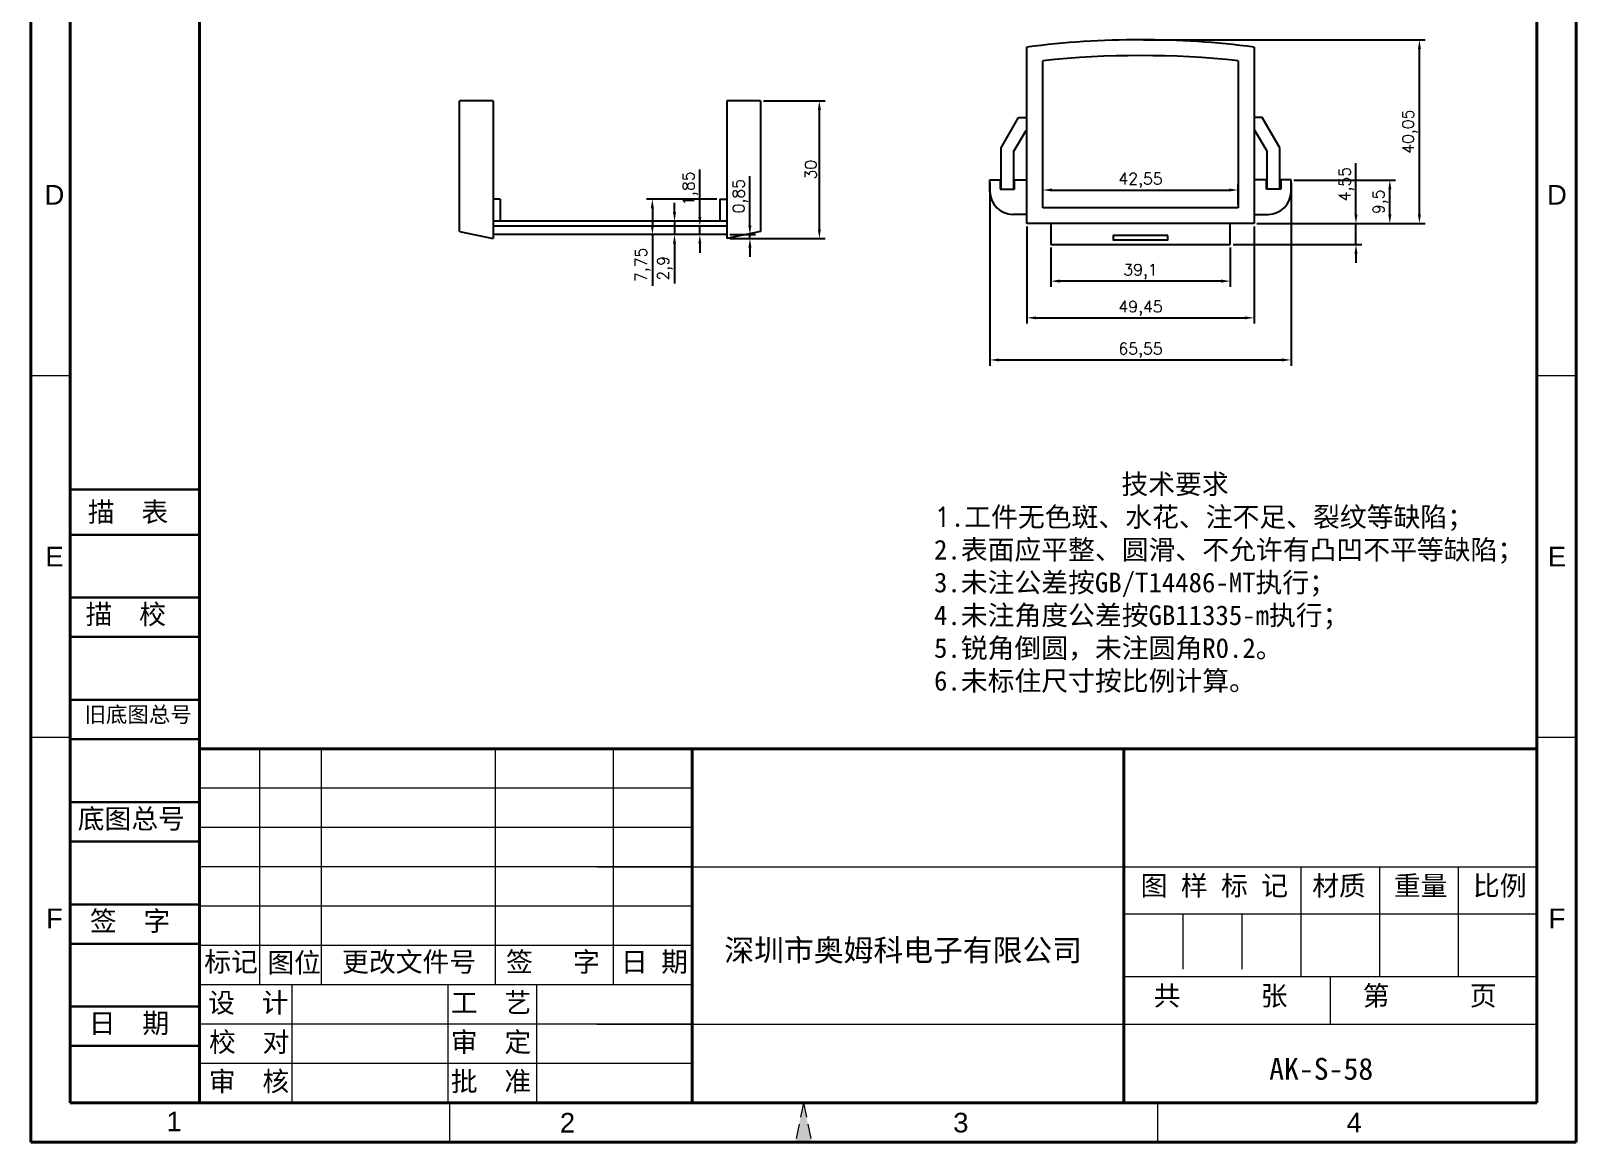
# Model space of a CAD drawing. Header units: millimetres. Extents: x 38808 to 39145, y -471 to 20.
# Drawn here: x 38808.4 to 39144.9, y -471.3 to -229.2 of the extents above; entities that cross this region are included whole.
import ezdxf
from ezdxf.enums import TextEntityAlignment as Align

# ---------------------------------------------------------------- set-up
doc = ezdxf.new("R2010")
doc.units = ezdxf.units.MM
doc.linetypes.add('ACAD_ISO10W100', pattern=[18, 12, -3, 0, -3])
doc.linetypes.add('HIDDEN2', pattern=[4.7625, 3.175, -1.5875])
for name, color, linetype, lineweight in [('dim', 82, 'Continuous', 9), ('图层1', 7, 'ACAD_ISO10W100', 15), ('图层2', 7, 'Continuous', 30), ('图层3', 7, 'Continuous', 15), ('图层4', 7, 'Continuous', 40), ('图层5', 7, 'HIDDEN2', 15)]:
    doc.layers.add(name, color=color, linetype=linetype, lineweight=lineweight)
doc.layers.add('尺寸线', color=7, linetype='Continuous')
doc.styles.get("Standard").update_dxf_attribs({"font": 'txt', "bigfont": 'gbcbig.shx'})
doc.styles.add('样式 3', font='arial.ttf', dxfattribs={"height": 3.8})
doc.dimstyles.new('ISO-25', dxfattribs={"dimtxt": 2.5, "dimasz": 2.5, "dimexe": 1.25, "dimexo": 0.625, "dimtad": 1, "dimtxsty": 'Standard', "dimcen": 2.5, "dimadec": 0, "dimazin": 0, "dimtfac": 1, "dimtmove": 0, "dimatfit": 3, "dimfxl": 0, "dimarcsym": 0})

# ---------------------------------------------------------------- blocks, each defined once
blk = doc.blocks.new('*D3084')
at = {"layer": 'Defpoints', "color": 0, "transparency": 16777216}
for p in [(38967.27, -244.43), (38980.1, -244.43), (38959.95, -274.43)]:
    blk.add_point(p, dxfattribs=at)
at = {"layer": 'dim', "color": 0, "lineweight": -2, "transparency": 16777216}
for p, q in [((38967.9, -244.43), (38981.35, -244.43)), ((38980.1, -272.43), (38980.1, -246.43)), ((38960.57, -274.43), (38981.35, -274.43))]:
    blk.add_line(p, q, dxfattribs=at)
at = {"layer": 'dim', "color": 0, "transparency": 16777216}
for points in [[(38979.76, -246.43), (38980.43, -246.43), (38980.1, -244.43)], [(38979.76, -272.43), (38980.43, -272.43), (38980.1, -274.43)]]:
    blk.add_solid(points, dxfattribs=at)
at = {"layer": 'dim', "color": 0, "transparency": 16777216, "insert": (38978.22, -259.43), "char_height": 2.5, "attachment_point": 5, "rotation": 90}
blk.add_mtext('30', dxfattribs=at)
blk = doc.blocks.new('*D3085')
at = {"layer": 'Defpoints', "color": 0, "transparency": 16777216}
for p in [(38959.95, -273.58), (38959.95, -274.43), (38964.97, -273.58)]:
    blk.add_point(p, dxfattribs=at)
at = {"layer": 'dim', "color": 0, "lineweight": -2, "transparency": 16777216}
for p, q in [((38964.97, -271.58), (38964.97, -260.83)), ((38960.57, -273.58), (38966.22, -273.58)), ((38960.57, -274.43), (38966.22, -274.43)), ((38964.97, -274.43), (38964.97, -273.58)), ((38964.97, -276.43), (38964.97, -278.43))]:
    blk.add_line(p, q, dxfattribs=at)
at = {"layer": 'dim', "color": 0, "transparency": 16777216}
for points in [[(38964.64, -271.58), (38965.31, -271.58), (38964.97, -273.58)], [(38964.64, -276.43), (38965.31, -276.43), (38964.97, -274.43)]]:
    blk.add_solid(points, dxfattribs=at)
at = {"layer": 'dim', "color": 0, "transparency": 16777216, "insert": (38962.89, -265.21), "char_height": 2.5, "attachment_point": 5, "rotation": 90}
blk.add_mtext('0,85', dxfattribs=at)
blk = doc.blocks.new('*D3086')
at = {"layer": 'Defpoints', "color": 0, "transparency": 16777216}
for p in [(38954.07, -271.73), (38958.42, -271.73), (38958.42, -273.58)]:
    blk.add_point(p, dxfattribs=at)
at = {"layer": 'dim', "color": 0, "lineweight": -2, "transparency": 16777216}
for p, q in [((38954.07, -269.73), (38954.07, -259.4)), ((38957.8, -271.73), (38952.82, -271.73)), ((38954.07, -273.58), (38954.07, -271.73)), ((38957.8, -273.58), (38952.82, -273.58)), ((38954.07, -275.58), (38954.07, -277.58))]:
    blk.add_line(p, q, dxfattribs=at)
at = {"layer": 'dim', "color": 0, "transparency": 16777216}
for points in [[(38953.73, -269.73), (38954.4, -269.73), (38954.07, -271.73)], [(38953.73, -275.58), (38954.4, -275.58), (38954.07, -273.58)]]:
    blk.add_solid(points, dxfattribs=at)
at = {"layer": 'dim', "color": 0, "transparency": 16777216, "insert": (38951.98, -263.56), "char_height": 2.5, "attachment_point": 5, "rotation": 90}
blk.add_mtext('1,85', dxfattribs=at)
blk = doc.blocks.new('*D3087')
at = {"layer": 'Defpoints', "color": 0, "transparency": 16777216}
for p in [(38958.42, -270.68), (38948.55, -273.58), (38958.42, -273.58)]:
    blk.add_point(p, dxfattribs=at)
at = {"layer": 'dim', "color": 0, "lineweight": -2, "transparency": 16777216}
for p, q in [((38948.55, -268.68), (38948.55, -266.68)), ((38957.8, -270.68), (38947.3, -270.68)), ((38948.55, -270.68), (38948.55, -273.58)), ((38957.8, -273.58), (38947.3, -273.58)), ((38948.55, -275.58), (38948.55, -284.25))]:
    blk.add_line(p, q, dxfattribs=at)
at = {"layer": 'dim', "color": 0, "transparency": 16777216}
for points in [[(38948.22, -268.68), (38948.88, -268.68), (38948.55, -270.68)], [(38948.22, -275.58), (38948.88, -275.58), (38948.55, -273.58)]]:
    blk.add_solid(points, dxfattribs=at)
at = {"layer": 'dim', "color": 0, "transparency": 16777216, "insert": (38946.47, -280.91), "char_height": 2.5, "attachment_point": 5, "rotation": 90}
blk.add_mtext('2,9', dxfattribs=at)
blk = doc.blocks.new('*D3088')
at = {"layer": 'Defpoints', "color": 0, "transparency": 16777216}
for p in [(38958.42, -265.83), (38943.73, -273.58), (38958.42, -273.58)]:
    blk.add_point(p, dxfattribs=at)
at = {"layer": 'dim', "color": 0, "lineweight": -2, "transparency": 16777216}
for p, q in [((38957.8, -265.83), (38942.48, -265.83)), ((38943.73, -267.83), (38943.73, -271.58)), ((38957.8, -273.58), (38942.48, -273.58)), ((38943.73, -273.58), (38943.73, -284.75))]:
    blk.add_line(p, q, dxfattribs=at)
at = {"layer": 'dim', "color": 0, "transparency": 16777216}
for points in [[(38943.4, -267.83), (38944.06, -267.83), (38943.73, -265.83)], [(38943.4, -271.58), (38944.06, -271.58), (38943.73, -273.58)]]:
    blk.add_solid(points, dxfattribs=at)
at = {"layer": 'dim', "color": 0, "transparency": 16777216, "insert": (38941.65, -280.16), "char_height": 2.5, "attachment_point": 5, "rotation": 90}
blk.add_mtext('7,75', dxfattribs=at)
blk = doc.blocks.new('*D3089')
at = {"layer": 'Defpoints', "color": 0, "transparency": 16777216}
for p in [(39030.48, -275.73), (39069.58, -275.73), (39030.48, -283.71)]:
    blk.add_point(p, dxfattribs=at)
at = {"layer": 'dim', "color": 0, "lineweight": -2, "transparency": 16777216}
for p, q in [((39030.48, -276.35), (39030.48, -284.96)), ((39069.58, -276.35), (39069.58, -284.96)), ((39067.58, -283.71), (39032.48, -283.71))]:
    blk.add_line(p, q, dxfattribs=at)
at = {"layer": 'dim', "color": 0, "transparency": 16777216}
for points in [[(39032.48, -283.37), (39032.48, -284.04), (39030.48, -283.71)], [(39067.58, -283.37), (39067.58, -284.04), (39069.58, -283.71)]]:
    blk.add_solid(points, dxfattribs=at)
at = {"layer": 'dim', "color": 0, "transparency": 16777216, "insert": (39050.03, -281.62), "char_height": 2.5, "attachment_point": 5}
blk.add_mtext('39,1', dxfattribs=at)
blk = doc.blocks.new('*D3090')
at = {"layer": 'Defpoints', "color": 0, "transparency": 16777216}
for p in [(39025.3, -271.18), (39074.75, -271.18), (39074.75, -291.71)]:
    blk.add_point(p, dxfattribs=at)
at = {"layer": 'dim', "color": 0, "lineweight": -2, "transparency": 16777216}
for p, q in [((39025.3, -271.8), (39025.3, -292.96)), ((39074.75, -271.8), (39074.75, -292.96)), ((39027.3, -291.71), (39072.75, -291.71))]:
    blk.add_line(p, q, dxfattribs=at)
at = {"layer": 'dim', "color": 0, "transparency": 16777216}
for points in [[(39027.3, -291.38), (39027.3, -292.04), (39025.3, -291.71)], [(39072.75, -291.38), (39072.75, -292.04), (39074.75, -291.71)]]:
    blk.add_solid(points, dxfattribs=at)
at = {"layer": 'dim', "color": 0, "transparency": 16777216, "insert": (39050.03, -289.63), "char_height": 2.5, "attachment_point": 5}
blk.add_mtext('49,45', dxfattribs=at)
blk = doc.blocks.new('*D3091')
at = {"layer": 'Defpoints', "color": 0, "transparency": 16777216}
for p in [(39071.3, -263.86), (39028.75, -267.73), (39071.3, -267.73)]:
    blk.add_point(p, dxfattribs=at)
at = {"layer": 'dim', "color": 0, "lineweight": -2, "transparency": 16777216}
for p, q in [((39028.75, -267.1), (39028.75, -262.61)), ((39030.75, -263.86), (39069.3, -263.86)), ((39071.3, -267.1), (39071.3, -262.61))]:
    blk.add_line(p, q, dxfattribs=at)
at = {"layer": 'dim', "color": 0, "transparency": 16777216}
for points in [[(39030.75, -263.53), (39030.75, -264.2), (39028.75, -263.86)], [(39069.3, -263.53), (39069.3, -264.2), (39071.3, -263.86)]]:
    blk.add_solid(points, dxfattribs=at)
at = {"layer": 'dim', "color": 0, "transparency": 16777216, "insert": (39050.03, -261.78), "char_height": 2.5, "attachment_point": 5}
blk.add_mtext('42,55', dxfattribs=at)
blk = doc.blocks.new('*D3092')
at = {"layer": 'Defpoints', "color": 0, "transparency": 16777216}
for p in [(39017.25, -261.68), (39082.8, -261.68), (39082.8, -300.88)]:
    blk.add_point(p, dxfattribs=at)
at = {"layer": 'dim', "color": 0, "lineweight": -2, "transparency": 16777216}
for p, q in [((39017.25, -262.3), (39017.25, -302.13)), ((39082.8, -262.3), (39082.8, -302.13)), ((39019.25, -300.88), (39080.8, -300.88))]:
    blk.add_line(p, q, dxfattribs=at)
at = {"layer": 'dim', "color": 0, "transparency": 16777216}
for points in [[(39019.25, -300.55), (39019.25, -301.21), (39017.25, -300.88)], [(39080.8, -300.55), (39080.8, -301.21), (39082.8, -300.88)]]:
    blk.add_solid(points, dxfattribs=at)
at = {"layer": 'dim', "color": 0, "transparency": 16777216, "insert": (39050.03, -298.8), "char_height": 2.5, "attachment_point": 5}
blk.add_mtext('65,55', dxfattribs=at)
blk = doc.blocks.new('*D3093')
at = {"layer": 'Defpoints', "color": 0, "transparency": 16777216}
for p in [(39074.75, -271.18), (39096.94, -271.18), (39069.58, -275.73)]:
    blk.add_point(p, dxfattribs=at)
at = {"layer": 'dim', "color": 0, "lineweight": -2, "transparency": 16777216}
for p, q in [((39096.94, -269.18), (39096.94, -258.01)), ((39075.38, -271.18), (39098.19, -271.18)), ((39096.94, -275.73), (39096.94, -271.18)), ((39070.2, -275.73), (39098.19, -275.73)), ((39096.94, -277.73), (39096.94, -279.73))]:
    blk.add_line(p, q, dxfattribs=at)
at = {"layer": 'dim', "color": 0, "transparency": 16777216}
for points in [[(39096.61, -269.18), (39097.28, -269.18), (39096.94, -271.18)], [(39096.61, -277.73), (39097.28, -277.73), (39096.94, -275.73)]]:
    blk.add_solid(points, dxfattribs=at)
at = {"layer": 'dim', "color": 0, "transparency": 16777216, "insert": (39094.86, -262.59), "char_height": 2.5, "attachment_point": 5, "rotation": 90}
blk.add_mtext('4,55', dxfattribs=at)
blk = doc.blocks.new('*D3094')
at = {"layer": 'Defpoints', "color": 0, "transparency": 16777216}
for p in [(39082.8, -261.68), (39104.32, -261.68), (39074.75, -271.18)]:
    blk.add_point(p, dxfattribs=at)
at = {"layer": 'dim', "color": 0, "lineweight": -2, "transparency": 16777216}
for p, q in [((39083.43, -261.68), (39105.57, -261.68)), ((39104.32, -269.18), (39104.32, -263.68)), ((39075.38, -271.18), (39105.57, -271.18))]:
    blk.add_line(p, q, dxfattribs=at)
at = {"layer": 'dim', "color": 0, "transparency": 16777216}
for points in [[(39103.99, -263.68), (39104.65, -263.68), (39104.32, -261.68)], [(39103.99, -269.18), (39104.65, -269.18), (39104.32, -271.18)]]:
    blk.add_solid(points, dxfattribs=at)
at = {"layer": 'dim', "color": 0, "transparency": 16777216, "insert": (39102.24, -266.43), "char_height": 2.5, "attachment_point": 5, "rotation": 90}
blk.add_mtext('9,5', dxfattribs=at)
blk = doc.blocks.new('*D3095')
at = {"layer": 'Defpoints', "color": 0, "transparency": 16777216}
for p in [(39050.03, -231.13), (39110.76, -231.13), (39074.75, -271.18)]:
    blk.add_point(p, dxfattribs=at)
at = {"layer": 'dim', "color": 0, "lineweight": -2, "transparency": 16777216}
for p, q in [((39050.65, -231.13), (39112.01, -231.13)), ((39110.76, -269.18), (39110.76, -233.13)), ((39075.38, -271.18), (39112.01, -271.18))]:
    blk.add_line(p, q, dxfattribs=at)
at = {"layer": 'dim', "color": 0, "transparency": 16777216}
for points in [[(39110.43, -233.13), (39111.09, -233.13), (39110.76, -231.13)], [(39110.43, -269.18), (39111.09, -269.18), (39110.76, -271.18)]]:
    blk.add_solid(points, dxfattribs=at)
at = {"layer": 'dim', "color": 0, "transparency": 16777216, "insert": (39108.68, -251.15), "char_height": 2.5, "attachment_point": 5, "rotation": 90}
blk.add_mtext('40,05', dxfattribs=at)

msp = doc.modelspace()

# ---------------------------------------------------------------- hatches: boundary and pattern name
at = {"layer": '图层5'}
msp.add_hatch(color=0, dxfattribs=at).paths.add_polyline_path([(38976.643, -462.699), (38974.88, -471.265), (38978.406, -471.265)])

# ---------------------------------------------------------------- linework, layer by layer
for p, q in [((39025.3, -271.175), (39025.3, -232.715)), ((39074.75, -232.715), (39074.75, -271.175)), ((39028.75, -267.725), (39028.75, -235.694)), ((39071.3, -235.694), (39071.3, -267.725)), ((38901.722, -272.931), (38901.722, -244.431)), ((38909.047, -244.431), (38901.722, -244.431)), ((38909.047, -244.431), (38909.047, -274.431)), ((38959.947, -244.431), (38959.947, -274.431)), ((38967.272, -244.431), (38959.947, -244.431)), ((38967.272, -244.431), (38967.272, -272.931)), ((39019.65, -254.675), (39023.494, -248.062)), ((39023.494, -248.062), (39025.3, -248.062)), ((39076.556, -248.062), (39074.75, -248.062)), ((39080.4, -254.675), (39076.556, -248.062)), ((39022.45, -255.43), (39025.106, -250.862)), ((39025.106, -250.862), (39025.3, -250.862)), ((39074.945, -250.862), (39074.75, -250.862)), ((39077.6, -255.43), (39074.945, -250.862)), ((39019.65, -263.675), (39019.65, -254.675)), ((39022.45, -263.675), (39022.45, -255.43)), ((39077.6, -263.675), (39077.6, -255.43)), ((39080.4, -263.675), (39080.4, -254.675)), ((39017.25, -264.175), (39017.25, -261.675)), ((39017.25, -261.675), (39019.45, -261.675)), ((39019.45, -261.675), (39019.45, -263.675)), ((39022.6, -261.675), (39025.3, -261.675)), ((39022.6, -263.675), (39022.6, -261.675)), ((39077.45, -261.675), (39074.75, -261.675)), ((39077.45, -263.675), (39077.45, -261.675)), ((39082.8, -261.675), (39080.6, -261.675)), ((39080.6, -261.675), (39080.6, -263.675)), ((39082.8, -264.175), (39082.8, -261.675)), ((39019.45, -263.675), (39022.6, -263.675)), ((39080.6, -263.675), (39077.45, -263.675)), ((38910.572, -265.831), (38909.047, -265.831)), ((38910.572, -265.831), (38910.572, -270.681)), ((38958.422, -265.831), (38958.422, -270.681)), ((38958.422, -265.831), (38959.947, -265.831)), ((39025.3, -269.175), (39022.25, -269.175)), ((39071.3, -267.725), (39028.75, -267.725)), ((39074.75, -269.175), (39077.8, -269.175)), ((38959.947, -270.681), (38909.047, -270.681)), ((38959.947, -271.731), (38909.047, -271.731)), ((39074.75, -271.175), (39025.3, -271.175)), ((39030.475, -271.175), (39030.475, -275.725)), ((39069.575, -271.175), (39042.225, -271.175)), ((39069.575, -275.725), (39069.575, -271.175)), ((38901.722, -272.931), (38909.047, -274.431)), ((38959.947, -273.581), (38909.047, -273.581)), ((38967.272, -272.931), (38959.947, -274.431)), ((39030.475, -275.725), (39069.575, -275.725))]:
    msp.add_line(p, q)
msp.add_lwpolyline([(39055.989, -273.799), (39044.061, -273.799), (39044.061, -274.725), (39055.989, -274.725)], close=True)
for centre, radius, start, end in [((39050.025, -424.235), 193.109, 82.64387, 97.35613), ((39050.025, -438.322), 203.742, 84.00617, 95.99383), ((39022.25, -264.175), 5, 180, 270), ((39077.8, -264.175), 5, 270, 0)]:
    msp.add_arc(centre, radius, start, end)
at = {"layer": '图层1', "color": 0}
for p, q in [((38816.972, -304.313), (38808.406, -304.313)), ((39144.88, -304.313), (39136.314, -304.313)), ((38816.972, -383.121), (38808.406, -383.121)), ((39144.88, -383.121), (39136.314, -383.121)), ((39059.219, -421.582), (39059.219, -435.288)), ((39072.068, -421.582), (39072.068, -435.288)), ((38871.701, -437.001), (38871.701, -428.435)), ((38871.701, -437.001), (38871.701, -428.435))]:
    msp.add_line(p, q, dxfattribs=at)
at = {"layer": '图层2', "color": 0}
for p, q in [((38845.088, -329.069), (38816.972, -329.069)), ((38845.088, -338.955), (38816.972, -338.955)), ((38845.088, -338.955), (38830.152, -338.955)), ((38845.088, -352.661), (38816.972, -352.661)), ((38845.088, -361.227), (38816.972, -361.227)), ((38845.088, -361.227), (38830.152, -361.227)), ((38845.088, -361.227), (38830.152, -361.227)), ((38845.088, -374.933), (38816.972, -374.933)), ((38845.088, -383.499), (38816.972, -383.499)), ((38845.088, -383.499), (38830.152, -383.499)), ((38845.088, -397.204), (38816.972, -397.204)), ((38845.088, -405.77), (38816.972, -405.77)), ((38845.088, -405.77), (38830.152, -405.77)), ((38845.088, -419.476), (38816.972, -419.476)), ((38845.088, -428.042), (38816.972, -428.042)), ((38845.088, -428.042), (38830.152, -428.042)), ((38845.088, -441.748), (38816.972, -441.748)), ((38845.088, -450.314), (38816.972, -450.314))]:
    msp.add_line(p, q, dxfattribs=at)
at = {"layer": '图层3', "color": 0}
for p, q in [((38858.263, -437.001), (38858.263, -385.605)), ((38871.701, -428.435), (38871.701, -385.605)), ((38909.584, -436.899), (38909.584, -385.605)), ((38935.282, -436.875), (38935.282, -385.605)), ((38952.414, -394.171), (38845.088, -394.171)), ((38952.414, -402.737), (38845.088, -402.737)), ((38952.414, -402.737), (38845.088, -402.737)), ((38952.414, -411.303), (38845.088, -411.303)), ((38931.61, -411.303), (39136.314, -411.303)), ((39084.918, -411.303), (39084.918, -435.288)), ((39102.05, -411.303), (39102.05, -435.288)), ((39119.182, -411.303), (39119.182, -435.288)), ((38952.414, -419.869), (38845.088, -419.869)), ((39136.314, -421.582), (39046.37, -421.582)), ((39084.918, -421.582), (39084.918, -435.288)), ((38952.414, -428.435), (38845.088, -428.435)), ((38952.414, -437.001), (38845.088, -437.001)), ((38865.322, -462.699), (38865.322, -437.001)), ((38899.266, -462.699), (38899.266, -436.899)), ((38918.585, -462.597), (38918.585, -436.899)), ((39136.314, -435.288), (39046.37, -435.288)), ((39091.342, -435.288), (39091.342, -445.567)), ((38952.414, -445.567), (38845.088, -445.567)), ((38952.414, -445.567), (38845.554, -445.567)), ((38931.61, -445.567), (39136.314, -445.567)), ((38845.088, -450.314), (38844.845, -450.314)), ((38952.414, -454.133), (38845.088, -454.133)), ((38899.548, -462.699), (38899.548, -471.265)), ((39053.737, -462.699), (39053.737, -471.265)), ((39053.737, -462.699), (39053.737, -471.265))]:
    msp.add_line(p, q, dxfattribs=at)
at = {"layer": '图层4', "color": 0}
for p, q in [((38845.088, -462.699), (38845.088, 11.688)), ((38845.088, -385.605), (38845.088, -462.699)), ((39136.314, -385.605), (38845.088, -385.605)), ((39007.425, -385.605), (38853.236, -385.605)), ((38952.414, -462.699), (38952.414, -385.605)), ((39046.37, -462.699), (39046.37, -385.605)), ((38845.088, -421.582), (38845.088, -462.699))]:
    msp.add_line(p, q, dxfattribs=at)
at = {"layer": '图层5', "color": 0}
for p, q in [((38952.414, -437.001), (38845.088, -437.001)), ((38976.643, -462.699), (38974.88, -471.265)), ((38976.643, -462.699), (38978.406, -471.265))]:
    msp.add_line(p, q, dxfattribs=at)
at = {"layer": '尺寸线', "color": 0, "lineweight": 40}
for p, q in [((38808.406, 20.254), (38808.406, -471.265)), ((39144.88, 20.254), (39144.88, -471.265)), ((38816.972, 11.688), (38816.972, -462.699)), ((39136.314, 11.688), (39136.314, -462.699)), ((38816.972, -462.699), (39136.314, -462.699)), ((38808.406, -471.265), (39144.88, -471.265))]:
    msp.add_line(p, q, dxfattribs=at)

# ---------------------------------------------------------------- texts
at = {"layer": '图层1', "color": 0, "style": '样式 3'}
for s, p in [('D', (38813.531, -264.909)), ('D', (39140.704, -264.909)), ('E', (38813.531, -343.717)), ('E', (39140.704, -343.717)), ('F', (38813.531, -422.524)), ('F', (39140.704, -422.524))]:
    msp.add_text(s, height=4.283, dxfattribs=at).set_placement(p, align=Align.MIDDLE)
at = {"layer": '图层1', "color": 0, "attachment_point": 1}
for s, insert, char_height, width in [('{\\fSimSun|b0|i0|c134|p2;图 样 标 记}', (39050.049, -413.247), 4.28302, 53.13738), ('{\\fSimSun|b0|i0|c134|p2;材质 }', (39087.405, -413.265), 4.28302, 35.72091), ('{\\fSimSun|b0|i0|c134|p2;深圳市奥姆科电子有限公司}', (38959.403, -427.085), 4.75891, 89.92113), ('{\\fSimSun|b0|i0|c134|p2;标记}', (38846.139, -429.856), 4.28302, 11.99246), ('{\\fSimSun|b0|i0|c134|p2;图位}', (38859.894, -430.029), 4.28302, 11.99246), ('{\\fSimSun|b0|i0|c134|p2;更改文件号}', (38876.155, -429.856), 4.28302, 35.72091), ('{\\fSimSun|b0|i0|c134|p2;AK-S-58}', (39078.043, -452.929), 4.75891, 59.04154), ('{\\fSimSun|b0|i0|c134|p2;审  核}', (38847.147, -455.878), 4.28302, 34.73239), ('{\\fSimSun|b0|i0|c134|p2;批  准}', (38899.84, -455.878), 4.28302, 35.72091)]:
    msp.add_mtext(s, dxfattribs=dict(at, insert=insert, char_height=char_height, width=width))
at = {"layer": '图层2', "color": 0, "attachment_point": 1}
for s, insert, char_height, width in [('{\\fSimSun|b0|i0|c134|p2;描\\fSimSun|b0|i0|c0|p2;  \\fSimSun|b0|i0|c134|p2;表}', (38820.8, -331.86), 4.28297, 47.9936), ('{\\fSimSun|b0|i0|c134|p2;描\\fSimSun|b0|i0|c0|p2;  \\fSimSun|b0|i0|c134|p2;校}', (38820.312, -354.131), 4.28297, 47.9936), ('{\\fSimSun|b0|i0|c134|p2;旧底图总号}', (38820.071, -376.403), 3.42642, 47.9936), ('{\\fSimSun|b0|i0|c134|p2;底图总号}', (38818.585, -398.674), 4.28297, 47.9936), ('{\\fSimSun|b0|i0|c134|p2;重量 }', (39105.189, -413.265), 4.28302, 35.72091), ('{\\fSimSun|b0|i0|c134|p2;比例 }', (39122.42, -413.265), 4.28302, 35.72091), ('{\\fSimSun|b0|i0|c134|p2;签\\fSimSun|b0|i0|c0|p2;  \\fSimSun|b0|i0|c134|p2;字}', (38821.238, -420.946), 4.28297, 47.9936), ('{\\fSimSun|b0|i0|c134|p2;签   字}', (38911.871, -429.856), 4.28302, 35.72091), ('{\\fSimSun|b0|i0|c134|p2;日 期}', (38936.89, -429.856), 4.28302, 35.72091), ('{\\fSimSun|b0|i0|c134|p2;共      张}', (39052.872, -437.232), 4.28302, 47.38766), ('{\\fSimSun|b0|i0|c134|p2;第      页}', (39098.414, -437.232), 4.28302, 43.98508), ('{\\fSimSun|b0|i0|c134|p2;设  计}', (38846.981, -438.745), 4.28302, 33.20026), ('{\\fSimSun|b0|i0|c134|p2;工  艺}', (38899.84, -438.745), 4.28302, 35.72091), ('{\\fSimSun|b0|i0|c134|p2;日\\fSimSun|b0|i0|c0|p2;  \\fSimSun|b0|i0|c134|p2;期}', (38820.994, -443.217), 4.28297, 47.9936), ('{\\fSimSun|b0|i0|c134|p2;校  对}', (38847.188, -447.312), 4.28302, 31.05498), ('{\\fSimSun|b0|i0|c134|p2;审  定}', (38899.84, -447.312), 4.28302, 35.72091)]:
    msp.add_mtext(s, dxfattribs=dict(at, insert=insert, char_height=char_height, width=width))
at = {"layer": '图层3', "color": 0, "insert": (39005.066, -325.789), "char_height": 4.28302, "width": 202.86245, "attachment_point": 1}
msp.add_mtext('{\\fSimSun|b0|i0|c134|p54;              技术要求\\P}1{\\fSimSun|b0|i0|c134|p54;.工件无色斑、水花、注不足、裂纹等缺陷；\\P2.表面应平整、圆滑、不允许有凸凹不平等缺陷；\\P3.未注公差按GB/T14486-MT执行；\\P4.未注角度公差按GB11335-m执行；\\P5.锐角倒圆，未注圆角R0.2。}\\P{\\fSimSun|b0|i0|c134|p2;6.未标住尺寸按比例计算。}', dxfattribs=at)
at = {"layer": '图层5', "color": 0, "style": '样式 3'}
for s, p in [('1', (38839.586, -466.758)), ('2', (38925.246, -467.014)), ('3', (39010.907, -467.014)), ('4', (39096.567, -467.014))]:
    msp.add_text(s, height=4.283, dxfattribs=at).set_placement(p, align=Align.MIDDLE)

# ---------------------------------------------------------------- dimensions: what is measured, and where the dimension line sits
at = {"layer": 'dim'}
for base, p1, p2, picture, middle in [((39110.761, -231.125), (39074.75, -271.175), (39050.025, -231.125), '*D3095', (39108.677, -251.15)), ((38980.097, -244.431), (38959.947, -274.431), (38967.272, -244.431), '*D3084', (38978.222, -259.431)), ((39096.943, -271.175), (39069.575, -275.725), (39074.75, -271.175), '*D3093', (39094.859, -262.592)), ((38954.067, -271.731), (38958.422, -273.581), (38958.422, -271.731), '*D3086', (38951.983, -263.565)), ((38964.975, -273.581), (38959.947, -274.431), (38959.947, -273.581), '*D3085', (38962.892, -265.206)), ((39104.32, -261.675), (39074.75, -271.175), (39082.8, -261.675), '*D3094', (39102.236, -266.425)), ((38943.73, -273.581), (38958.422, -265.831), (38958.422, -273.581), '*D3088', (38941.646, -280.165)), ((38948.55, -273.581), (38958.422, -270.681), (38958.422, -273.581), '*D3087', (38946.466, -280.915))]:
    dim = msp.add_linear_dim(base=base, p1=p1, p2=p2, angle=90, dimstyle='ISO-25', override={"dimasz": 2}, dxfattribs=at)
    dim.commit()
    dim.dimension.update_dxf_attribs({"geometry": picture, "text_midpoint": middle})
for base, p1, p2, picture, middle in [((39082.8, -300.881), (39017.25, -261.675), (39082.8, -261.675), '*D3092', (39050.025, -298.797)), ((39071.3, -263.863), (39028.75, -267.725), (39071.3, -267.725), '*D3091', (39050.025, -261.78)), ((39074.75, -291.71), (39025.3, -271.175), (39074.75, -271.175), '*D3090', (39050.025, -289.626)), ((39030.475, -283.706), (39069.575, -275.725), (39030.475, -275.725), '*D3089', (39050.025, -281.623))]:
    dim = msp.add_linear_dim(base=base, p1=p1, p2=p2, dimstyle='ISO-25', override={"dimasz": 2}, dxfattribs=at)
    dim.commit()
    dim.dimension.update_dxf_attribs({"geometry": picture, "text_midpoint": middle})

doc.saveas('drawing.dxf')
